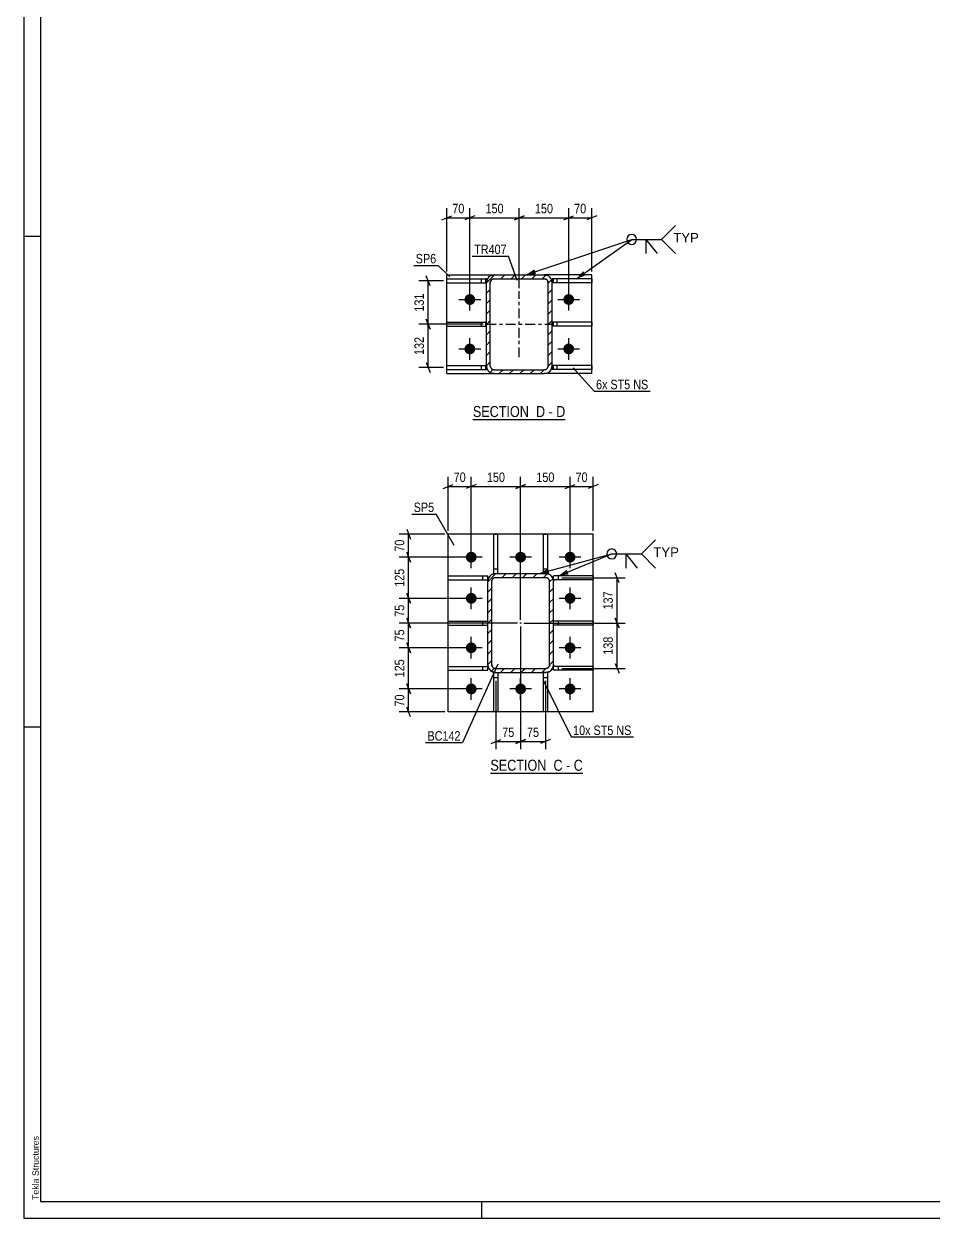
# Model space of a CAD drawing. Header units: millimetres. Extents: x -82 to 1107, y -663 to 178.
# Drawn here: x -82 to 194, y -663.5 to -300.9 of the extents above; entities that cross this region are included whole.
import ezdxf

# ---------------------------------------------------------------- set-up
doc = ezdxf.new("R2010")
doc.units = ezdxf.units.MM
doc.linetypes.add('DXK_LINE_DOT2', pattern=[3.9198, 1.9599, -1.9599])
doc.linetypes.add('DXK_LINE_DOT3', pattern=[5.9187, 2.979, -0.9799, 0.9799, -0.9799])
doc.styles.add('Arial', font='ARIAL.TTF', dxfattribs={"height": 0.2})
doc.styles.add('Arial Narrow', font='ARIALN.TTF', dxfattribs={"height": 0.2})

# ---------------------------------------------------------------- blocks, each defined once
blk = doc.blocks.new('Unknown-348431369-1163')
at = {"color": 5, "linetype": 'Continuous'}
for p, q in [((-81.99, 177.55), (-81.99, -663.45)), ((-76.99, 172.55), (-76.99, -658.45)), ((-76.99, -365.45), (-81.99, -365.45)), ((-76.99, -514.45), (-81.99, -514.45)), ((-76.99, -658.45), (1102.01, -658.45)), ((57.01, -663.45), (57.01, -658.45)), ((-81.99, -663.45), (1107.01, -663.45))]:
    blk.add_line(p, q, dxfattribs=at)
at = {"color": 174, "linetype": 'Continuous', "style": 'Arial'}
blk.add_text('Tekla Structures', height=1.9102, rotation=90, dxfattribs=at).set_placement((-77.49, -657.95))
blk = doc.blocks.new('Unknown-348431369-14 - 18296')
at = {"color": 6, "linetype": 'Continuous'}
blk.add_line((59.62, -528.39), (87.69, -528.39), dxfattribs=at)
at = {"color": 0, "linetype": 'Continuous'}
blk.add_wipeout([(77.72, -527.64), (77.72, -524.14), (59.62, -524.14), (59.62, -527.64)], dxfattribs=at)
at = {"color": 7, "linetype": 'Continuous', "style": 'Arial Narrow'}
blk.add_text('SECTION ', height=3.34, dxfattribs=at).set_placement((59.62, -527.64))
at = {"color": 0, "linetype": 'Continuous'}
blk.add_wipeout([(81.54, -527.64), (81.54, -524.14), (78.77, -524.14), (78.77, -527.64)], dxfattribs=at)
blk.add_wipeout([(83.87, -527.64), (83.87, -524.14), (82.59, -524.14), (82.59, -527.64)], dxfattribs=at)
at = {"color": 7, "linetype": 'Continuous', "style": 'Arial Narrow'}
blk.add_text('C', height=3.34, dxfattribs=at).set_placement((78.77, -527.64))
at = {"color": 0, "linetype": 'Continuous'}
blk.add_wipeout([(87.69, -527.64), (87.69, -524.14), (84.92, -524.14), (84.92, -527.64)], dxfattribs=at)
at = {"color": 7, "linetype": 'Continuous', "style": 'Arial Narrow'}
for s, p in [('C', (84.92, -527.64)), ('-', (82.59, -527.64))]:
    blk.add_text(s, height=3.34, dxfattribs=at).set_placement(p)
blk = doc.blocks.new('Unknown-348431369-15 - 5083')
at = {"color": 6, "linetype": 'Continuous'}
blk.add_line((54.3, -421.02), (82.37, -421.02), dxfattribs=at)
at = {"color": 0, "linetype": 'Continuous'}
blk.add_wipeout([(72.41, -420.27), (72.41, -416.77), (54.3, -416.77), (54.3, -420.27)], dxfattribs=at)
at = {"color": 7, "linetype": 'Continuous', "style": 'Arial Narrow'}
blk.add_text('SECTION ', height=3.34, dxfattribs=at).set_placement((54.3, -420.27))
at = {"color": 0, "linetype": 'Continuous'}
blk.add_wipeout([(76.23, -420.27), (76.23, -416.77), (73.46, -416.77), (73.46, -420.27)], dxfattribs=at)
blk.add_wipeout([(78.55, -420.27), (78.55, -416.77), (77.28, -416.77), (77.28, -420.27)], dxfattribs=at)
at = {"color": 7, "linetype": 'Continuous', "style": 'Arial Narrow'}
blk.add_text('D', height=3.34, dxfattribs=at).set_placement((73.46, -420.27))
at = {"color": 0, "linetype": 'Continuous'}
blk.add_wipeout([(82.37, -420.27), (82.37, -416.77), (79.6, -416.77), (79.6, -420.27)], dxfattribs=at)
at = {"color": 7, "linetype": 'Continuous', "style": 'Arial Narrow'}
for s, p in [('-', (77.28, -420.27)), ('D', (79.6, -420.27))]:
    blk.add_text(s, height=3.34, dxfattribs=at).set_placement(p)
blk = doc.blocks.new('Part-348431369-18351 - 18296')
at = {"color": 2, "linetype": 'Continuous'}
for p, q in [((46.81, -469.66), (46.81, -468.46)), ((46.81, -468.46), (58.81, -468.46)), ((46.81, -469.66), (58.81, -469.66)), ((58.81, -469.66), (58.81, -468.46))]:
    blk.add_line(p, q, dxfattribs=at)
at = {"color": 7, "linetype": 'DXK_LINE_DOT2'}
blk.add_line((57.31, -469.66), (57.31, -468.46), dxfattribs=at)
blk = doc.blocks.new('Part-348431369-18344 - 18296')
at = {"linetype": 'Continuous'}
h = blk.add_hatch(dxfattribs=at)
h.set_pattern_fill('', scale=0.7, style=0, pattern_type=0)
h.set_pattern_definition([(45, (58.809, -495.4085), (-1.57154, 1.57154), [])])
h.paths.add_polyline_path([(58.81, -470.21), (58.81, -495.41), (58.99, -496.33), (59.51, -497.11), (60.29, -497.63), (61.21, -497.81), (76.41, -497.81), (77.33, -497.63), (78.11, -497.11), (78.63, -496.33), (78.81, -495.41), (78.81, -470.21), (78.63, -469.29), (78.11, -468.51), (77.33, -467.99), (76.41, -467.81), (61.21, -467.81), (60.29, -467.99), (59.51, -468.51), (58.99, -469.29)])
h.paths.add_polyline_path([(60.36, -469.36), (60.75, -469.1), (61.21, -469.01), (76.41, -469.01), (76.87, -469.1), (77.26, -469.36), (77.52, -469.75), (77.61, -470.21), (77.61, -495.41), (77.52, -495.87), (77.26, -496.26), (76.87, -496.52), (76.41, -496.61), (61.21, -496.61), (60.75, -496.52), (60.36, -496.26), (60.1, -495.87), (60.01, -495.41), (60.01, -470.21), (60.1, -469.75)])
blk.add_hatch(color=246, dxfattribs=at).paths.add_polyline_path([(68.81, -482.91, -1), (68.81, -482.71, -1)])
at = {"color": 7, "linetype": 'DXK_LINE_DOT2'}
for p, q in [((58.81, -470.21), (58.99, -469.29)), ((58.81, -495.41), (58.81, -470.21)), ((60.1, -469.75), (60.01, -470.21)), ((60.01, -495.41), (60.01, -470.21)), ((60.29, -467.99), (61.21, -467.81)), ((61.21, -469.01), (60.75, -469.1)), ((61.21, -467.81), (76.41, -467.81)), ((61.21, -469.01), (76.41, -469.01)), ((76.41, -467.81), (77.33, -467.99)), ((76.87, -469.1), (76.41, -469.01)), ((77.61, -470.21), (77.52, -469.75)), ((77.61, -495.41), (77.61, -470.21)), ((78.63, -469.29), (78.81, -470.21)), ((78.81, -495.41), (78.81, -470.21)), ((58.99, -496.33), (58.81, -495.41)), ((60.01, -495.41), (60.1, -495.87)), ((60.75, -496.52), (61.21, -496.61)), ((61.21, -496.61), (76.41, -496.61)), ((76.41, -496.61), (76.87, -496.52)), ((77.52, -495.87), (77.61, -495.41)), ((78.81, -495.41), (78.63, -496.33)), ((61.21, -497.81), (60.29, -497.63)), ((61.21, -497.81), (76.41, -497.81)), ((77.33, -497.63), (76.41, -497.81))]:
    blk.add_line(p, q, dxfattribs=at)
at = {"color": 2, "linetype": 'Continuous'}
for p, q in [((58.99, -469.29), (58.81, -470.21)), ((58.81, -495.41), (58.81, -470.21)), ((60.01, -470.21), (60.1, -469.75)), ((60.01, -495.41), (60.01, -470.21)), ((61.21, -467.81), (60.29, -467.99)), ((60.75, -469.1), (61.21, -469.01)), ((61.21, -467.81), (76.41, -467.81)), ((61.21, -469.01), (76.41, -469.01)), ((77.33, -467.99), (76.41, -467.81)), ((76.41, -469.01), (76.87, -469.1)), ((77.52, -469.75), (77.61, -470.21)), ((77.61, -495.41), (77.61, -470.21)), ((78.81, -470.21), (78.63, -469.29)), ((78.81, -495.41), (78.81, -470.21)), ((58.81, -495.41), (58.99, -496.33)), ((60.1, -495.87), (60.01, -495.41)), ((61.21, -496.61), (60.75, -496.52)), ((61.21, -496.61), (76.41, -496.61)), ((76.87, -496.52), (76.41, -496.61)), ((77.61, -495.41), (77.52, -495.87)), ((78.63, -496.33), (78.81, -495.41)), ((60.29, -497.63), (61.21, -497.81)), ((61.21, -497.81), (76.41, -497.81)), ((76.41, -497.81), (77.33, -497.63))]:
    blk.add_line(p, q, dxfattribs=at)
at = {"color": 7, "linetype": 'DXK_LINE_DOT3'}
blk.add_line((68.81, -482.81), (68.81, -482.81), dxfattribs=at)
at = {"color": 246, "linetype": 'DXK_LINE_DOT2'}
blk.add_line((68.81, -482.81), (68.81, -482.81), dxfattribs=at)
at = {"color": 246, "linetype": 'Continuous'}
blk.add_circle((68.81, -482.81), 0.1, dxfattribs=at)
at = {"color": 7, "linetype": 'DXK_LINE_DOT2'}
for centre, radius, start, end in [((61.21, -470.21), 2.4, 112.5, 157.5), ((61.21, -470.21), 1.2, 112.5, 157.5), ((76.41, -470.21), 1.2, 22.5, 67.5), ((76.41, -470.21), 2.4, 22.5, 67.5), ((61.21, -495.41), 2.4, 202.5, 247.5), ((61.21, -495.41), 1.2, 202.5, 247.5), ((76.41, -495.41), 1.2, 292.5, 337.5), ((76.41, -495.41), 2.4, 292.5, 337.5)]:
    blk.add_arc(centre, radius, start, end, dxfattribs=at)
at = {"color": 2, "linetype": 'Continuous'}
for centre, radius, start, end in [((61.21, -470.21), 2.4, 112.5, 157.5), ((61.21, -470.21), 1.2, 112.5, 157.5), ((76.41, -470.21), 1.2, 22.5, 67.5), ((76.41, -470.21), 2.4, 22.5, 67.5), ((61.21, -495.41), 2.4, 202.5, 247.5), ((61.21, -495.41), 1.2, 202.5, 247.5), ((76.41, -495.41), 1.2, 292.5, 337.5), ((76.41, -495.41), 2.4, 292.5, 337.5)]:
    blk.add_arc(centre, radius, start, end, dxfattribs=at)
blk = doc.blocks.new('Part-348431369-18345 - 18296')
at = {"color": 2, "linetype": 'Continuous'}
for p, q in [((46.81, -509.81), (46.81, -455.81)), ((90.81, -455.81), (46.81, -455.81)), ((90.81, -509.81), (90.81, -455.81)), ((90.81, -509.81), (46.81, -509.81))]:
    blk.add_line(p, q, dxfattribs=at)
blk = doc.blocks.new('Part-348431369-18346 - 18296')
at = {"color": 2, "linetype": 'Continuous'}
for p, q in [((75.71, -509.81), (75.71, -497.81)), ((76.91, -497.81), (76.41, -497.81)), ((76.91, -497.81), (76.91, -509.81)), ((76.91, -509.81), (75.71, -509.81))]:
    blk.add_line(p, q, dxfattribs=at)
at = {"color": 7, "linetype": 'DXK_LINE_DOT2'}
for p, q in [((76.41, -497.81), (75.71, -497.81)), ((75.71, -499.31), (76.91, -499.31))]:
    blk.add_line(p, q, dxfattribs=at)
blk = doc.blocks.new('Part-348431369-18347 - 18296')
at = {"color": 2, "linetype": 'Continuous'}
for p, q in [((60.71, -509.81), (60.71, -497.81)), ((60.71, -497.81), (61.21, -497.81)), ((61.91, -497.81), (61.91, -509.81)), ((61.91, -509.81), (60.71, -509.81))]:
    blk.add_line(p, q, dxfattribs=at)
at = {"color": 7, "linetype": 'DXK_LINE_DOT2'}
for p, q in [((60.71, -499.31), (61.91, -499.31)), ((61.21, -497.81), (61.91, -497.81))]:
    blk.add_line(p, q, dxfattribs=at)
blk = doc.blocks.new('Part-348431369-18348 - 18296')
at = {"color": 2, "linetype": 'Continuous'}
for p, q in [((75.71, -467.81), (75.71, -455.81)), ((75.71, -455.81), (76.91, -455.81)), ((76.91, -455.81), (76.91, -467.81)), ((76.91, -467.81), (76.41, -467.81))]:
    blk.add_line(p, q, dxfattribs=at)
at = {"color": 7, "linetype": 'DXK_LINE_DOT2'}
for p, q in [((75.71, -466.31), (76.91, -466.31)), ((76.41, -467.81), (75.71, -467.81))]:
    blk.add_line(p, q, dxfattribs=at)
blk = doc.blocks.new('Part-348431369-18349 - 18296')
at = {"color": 2, "linetype": 'Continuous'}
for p, q in [((60.71, -467.81), (60.71, -455.81)), ((60.71, -455.81), (61.91, -455.81)), ((61.91, -467.81), (61.91, -455.81)), ((60.71, -467.81), (61.21, -467.81))]:
    blk.add_line(p, q, dxfattribs=at)
at = {"color": 7, "linetype": 'DXK_LINE_DOT2'}
for p, q in [((60.71, -466.31), (61.91, -466.31)), ((61.21, -467.81), (61.91, -467.81))]:
    blk.add_line(p, q, dxfattribs=at)
blk = doc.blocks.new('Part-348431369-18350 - 18296')
at = {"color": 2, "linetype": 'Continuous'}
for p, q in [((46.81, -483.41), (46.81, -482.21)), ((46.81, -482.21), (58.81, -482.21)), ((46.81, -483.41), (58.81, -483.41))]:
    blk.add_line(p, q, dxfattribs=at)
at = {"color": 7, "linetype": 'DXK_LINE_DOT2'}
for p, q in [((57.31, -483.41), (57.31, -482.21)), ((58.81, -483.41), (58.81, -482.21))]:
    blk.add_line(p, q, dxfattribs=at)
blk = doc.blocks.new('Part-348431369-18352 - 18296')
at = {"color": 2, "linetype": 'Continuous'}
for p, q in [((46.81, -497.16), (46.81, -495.96)), ((46.81, -495.96), (58.81, -495.96)), ((58.81, -497.16), (58.81, -495.96)), ((46.81, -497.16), (58.81, -497.16))]:
    blk.add_line(p, q, dxfattribs=at)
at = {"color": 7, "linetype": 'DXK_LINE_DOT2'}
blk.add_line((57.31, -497.16), (57.31, -495.96), dxfattribs=at)
blk = doc.blocks.new('Part-348431369-18353 - 18296')
at = {"color": 2, "linetype": 'Continuous'}
for p, q in [((90.81, -482.21), (78.81, -482.21)), ((90.81, -483.41), (78.81, -483.41)), ((90.81, -482.21), (90.81, -483.41))]:
    blk.add_line(p, q, dxfattribs=at)
at = {"color": 7, "linetype": 'DXK_LINE_DOT2'}
for p, q in [((78.81, -483.41), (78.81, -482.21)), ((80.31, -483.41), (80.31, -482.21))]:
    blk.add_line(p, q, dxfattribs=at)
blk = doc.blocks.new('Part-348431369-18354 - 18296')
at = {"color": 2, "linetype": 'Continuous'}
for p, q in [((90.81, -468.46), (78.81, -468.46)), ((78.81, -469.66), (78.81, -468.46)), ((90.81, -469.66), (78.81, -469.66)), ((90.81, -468.46), (90.81, -469.66))]:
    blk.add_line(p, q, dxfattribs=at)
at = {"color": 7, "linetype": 'DXK_LINE_DOT2'}
blk.add_line((80.31, -469.66), (80.31, -468.46), dxfattribs=at)
blk = doc.blocks.new('Part-348431369-18355 - 18296')
at = {"color": 2, "linetype": 'Continuous'}
for p, q in [((90.81, -495.96), (78.81, -495.96)), ((78.81, -497.16), (78.81, -495.96)), ((90.81, -495.96), (90.81, -497.16)), ((90.81, -497.16), (78.81, -497.16))]:
    blk.add_line(p, q, dxfattribs=at)
at = {"color": 7, "linetype": 'DXK_LINE_DOT2'}
blk.add_line((80.31, -497.16), (80.31, -495.96), dxfattribs=at)
blk = doc.blocks.new('Bolt-348431369-18759 - 18296')
at = {"linetype": 'Continuous'}
for points in [[(52.16, -462.81, -1), (55.46, -462.81, -1)], [(67.16, -462.81, -1), (70.46, -462.81, -1)], [(82.16, -462.81, -1), (85.46, -462.81, -1)], [(52.16, -475.31, -1), (55.46, -475.31, -1)], [(82.16, -475.31, -1), (85.46, -475.31, -1)], [(52.16, -490.31, -1), (55.46, -490.31, -1)], [(82.16, -490.31, -1), (85.46, -490.31, -1)], [(52.16, -502.81, -1), (55.46, -502.81, -1)], [(67.16, -502.81, -1), (70.46, -502.81, -1)], [(82.16, -502.81, -1), (85.46, -502.81, -1)]]:
    blk.add_hatch(color=1, dxfattribs=at).paths.add_polyline_path(points)
at = {"color": 1, "linetype": 'Continuous'}
for p, q in [((53.81, -466.11), (53.81, -459.51)), ((68.81, -466.11), (68.81, -459.51)), ((83.81, -466.11), (83.81, -459.51)), ((57.11, -462.81), (50.51, -462.81)), ((72.11, -462.81), (65.51, -462.81)), ((87.11, -462.81), (80.51, -462.81)), ((53.81, -478.61), (53.81, -472.01)), ((83.81, -478.61), (83.81, -472.01)), ((57.11, -475.31), (50.51, -475.31)), ((87.11, -475.31), (80.51, -475.31)), ((53.81, -493.61), (53.81, -487.01)), ((83.81, -493.61), (83.81, -487.01)), ((57.11, -490.31), (50.51, -490.31)), ((87.11, -490.31), (80.51, -490.31)), ((53.81, -506.11), (53.81, -499.51)), ((68.81, -506.11), (68.81, -499.51)), ((83.81, -506.11), (83.81, -499.51)), ((57.11, -502.81), (50.51, -502.81)), ((72.11, -502.81), (65.51, -502.81)), ((87.11, -502.81), (80.51, -502.81))]:
    blk.add_line(p, q, dxfattribs=at)
blk = doc.blocks.new('Bolt-348431369-5094 - 5083')
at = {"linetype": 'Continuous'}
for points in [[(51.74, -384.6, -1), (55.04, -384.6, -1)], [(81.74, -384.6, -1), (85.04, -384.6, -1)], [(51.74, -399.6, -1), (55.04, -399.6, -1)], [(81.74, -399.6, -1), (85.04, -399.6, -1)]]:
    blk.add_hatch(color=1, dxfattribs=at).paths.add_polyline_path(points)
at = {"color": 1, "linetype": 'Continuous'}
for p, q in [((53.39, -387.9), (53.39, -381.3)), ((83.39, -387.9), (83.39, -381.3)), ((50.09, -384.6), (56.69, -384.6)), ((80.09, -384.6), (86.69, -384.6)), ((53.39, -402.9), (53.39, -396.3)), ((83.39, -402.9), (83.39, -396.3)), ((50.09, -399.6), (56.69, -399.6)), ((80.09, -399.6), (86.69, -399.6))]:
    blk.add_line(p, q, dxfattribs=at)
blk = doc.blocks.new('Part-348431369-5173 - 5083')
at = {"linetype": 'Continuous'}
h = blk.add_hatch(dxfattribs=at)
h.set_pattern_fill('', scale=0.7, style=0, pattern_type=0)
h.set_pattern_definition([(45, (58.0993, -379.5547), (-1.5715, 1.5715), [])])
h.paths.add_polyline_path([(58.1, -378.35), (58.1, -379.55), (58.39, -379.55), (58.39, -378.35)])
at = {"color": 2, "linetype": 'Continuous'}
for p, q in [((46.39, -378.35), (58.1, -378.35)), ((46.39, -379.55), (46.39, -378.35)), ((46.39, -379.55), (58.1, -379.55)), ((58.39, -378.35), (58.1, -378.35)), ((58.1, -378.35), (58.1, -379.55)), ((58.1, -379.55), (58.39, -379.55)), ((58.39, -379.55), (58.39, -378.35))]:
    blk.add_line(p, q, dxfattribs=at)
at = {"color": 7, "linetype": 'DXK_LINE_DOT2'}
for p, q in [((56.89, -379.55), (56.89, -378.35)), ((58.1, -378.35), (58.39, -378.35)), ((58.1, -379.55), (58.39, -379.55)), ((58.39, -379.55), (58.39, -378.35))]:
    blk.add_line(p, q, dxfattribs=at)
blk = doc.blocks.new('Part-348431369-5137 - 5083')
at = {"color": 2, "linetype": 'Continuous'}
for p, q in [((46.39, -407.1), (46.39, -377.1)), ((46.39, -377.1), (60.79, -377.1)), ((90.39, -377.1), (75.99, -377.1)), ((90.39, -407.1), (90.39, -377.1)), ((46.39, -407.1), (60.79, -407.1)), ((90.39, -407.1), (75.99, -407.1))]:
    blk.add_line(p, q, dxfattribs=at)
at = {"color": 7, "linetype": 'DXK_LINE_DOT2'}
for p, q in [((60.79, -377.1), (75.99, -377.1)), ((60.79, -407.1), (75.99, -407.1))]:
    blk.add_line(p, q, dxfattribs=at)
blk = doc.blocks.new('Part-348431369-5108 - 5083')
at = {"linetype": 'Continuous'}
h = blk.add_hatch(dxfattribs=at)
h.set_pattern_fill('', scale=0.7, style=0, pattern_type=0)
h.set_pattern_definition([(45, (58.3905, -404.7047), (-1.57154, 1.57154), [])])
h.paths.add_polyline_path([(58.39, -379.5), (58.39, -404.7), (58.57, -405.62), (59.09, -406.4), (59.87, -406.92), (60.79, -407.1), (75.99, -407.1), (76.91, -406.92), (77.69, -406.4), (78.21, -405.62), (78.39, -404.7), (78.39, -379.5), (78.21, -378.59), (77.69, -377.81), (76.91, -377.29), (75.99, -377.1), (60.79, -377.1), (59.87, -377.29), (59.09, -377.81), (58.57, -378.59)])
h.paths.add_polyline_path([(59.94, -378.66), (60.33, -378.4), (60.79, -378.3), (75.99, -378.3), (76.45, -378.4), (76.84, -378.66), (77.1, -379.05), (77.19, -379.5), (77.19, -404.7), (77.1, -405.16), (76.84, -405.55), (76.45, -405.81), (75.99, -405.9), (60.79, -405.9), (60.33, -405.81), (59.94, -405.55), (59.68, -405.16), (59.59, -404.7), (59.59, -379.5), (59.68, -379.05)])
at = {"color": 7, "linetype": 'DXK_LINE_DOT2'}
for p, q in [((58.39, -379.5), (58.57, -378.59)), ((58.39, -404.7), (58.39, -379.5)), ((59.68, -379.05), (59.59, -379.5)), ((59.59, -404.7), (59.59, -379.5)), ((59.87, -377.29), (60.79, -377.1)), ((60.79, -378.3), (60.33, -378.4)), ((60.79, -377.1), (75.99, -377.1)), ((60.79, -378.3), (75.99, -378.3)), ((75.99, -377.1), (76.91, -377.29)), ((76.45, -378.4), (75.99, -378.3)), ((77.19, -379.5), (77.1, -379.05)), ((77.19, -404.7), (77.19, -379.5)), ((78.21, -378.59), (78.39, -379.5)), ((78.39, -404.7), (78.39, -379.5)), ((58.57, -405.62), (58.39, -404.7)), ((59.59, -404.7), (59.68, -405.16)), ((60.33, -405.81), (60.79, -405.9)), ((60.79, -405.9), (75.99, -405.9)), ((75.99, -405.9), (76.45, -405.81)), ((77.1, -405.16), (77.19, -404.7)), ((78.39, -404.7), (78.21, -405.62)), ((60.79, -407.1), (59.87, -406.92)), ((60.79, -407.1), (75.99, -407.1)), ((76.91, -406.92), (75.99, -407.1))]:
    blk.add_line(p, q, dxfattribs=at)
at = {"color": 2, "linetype": 'Continuous'}
for p, q in [((58.57, -378.59), (58.39, -379.5)), ((58.39, -404.7), (58.39, -379.5)), ((59.59, -379.5), (59.68, -379.05)), ((59.59, -404.7), (59.59, -379.5)), ((60.79, -377.1), (59.87, -377.29)), ((60.33, -378.4), (60.79, -378.3)), ((60.79, -377.1), (75.99, -377.1)), ((60.79, -378.3), (75.99, -378.3)), ((76.91, -377.29), (75.99, -377.1)), ((75.99, -378.3), (76.45, -378.4)), ((77.1, -379.05), (77.19, -379.5)), ((77.19, -404.7), (77.19, -379.5)), ((78.39, -379.5), (78.21, -378.59)), ((78.39, -404.7), (78.39, -379.5)), ((58.39, -404.7), (58.57, -405.62)), ((59.68, -405.16), (59.59, -404.7)), ((60.79, -405.9), (60.33, -405.81)), ((60.79, -405.9), (75.99, -405.9)), ((76.45, -405.81), (75.99, -405.9)), ((77.19, -404.7), (77.1, -405.16)), ((78.21, -405.62), (78.39, -404.7)), ((59.87, -406.92), (60.79, -407.1)), ((60.79, -407.1), (75.99, -407.1)), ((75.99, -407.1), (76.91, -406.92))]:
    blk.add_line(p, q, dxfattribs=at)
at = {"color": 7, "linetype": 'DXK_LINE_DOT3'}
for p, q in [((68.39, -402.1), (68.39, -382.1)), ((58.39, -392.1), (78.39, -392.1))]:
    blk.add_line(p, q, dxfattribs=at)
at = {"color": 7, "linetype": 'DXK_LINE_DOT2'}
for centre, radius, start, end in [((60.79, -379.5), 2.4, 112.5, 157.5), ((60.79, -379.5), 1.2, 112.5, 157.5), ((75.99, -379.5), 1.2, 22.5, 67.5), ((75.99, -379.5), 2.4, 22.5, 67.5), ((60.79, -404.7), 2.4, 202.5, 247.5), ((60.79, -404.7), 1.2, 202.5, 247.5), ((75.99, -404.7), 1.2, 292.5, 337.5), ((75.99, -404.7), 2.4, 292.5, 337.5)]:
    blk.add_arc(centre, radius, start, end, dxfattribs=at)
at = {"color": 2, "linetype": 'Continuous'}
for centre, radius, start, end in [((60.79, -379.5), 2.4, 112.5, 157.5), ((60.79, -379.5), 1.2, 112.5, 157.5), ((75.99, -379.5), 1.2, 22.5, 67.5), ((75.99, -379.5), 2.4, 22.5, 67.5), ((60.79, -404.7), 2.4, 202.5, 247.5), ((60.79, -404.7), 1.2, 202.5, 247.5), ((75.99, -404.7), 1.2, 292.5, 337.5), ((75.99, -404.7), 2.4, 292.5, 337.5)]:
    blk.add_arc(centre, radius, start, end, dxfattribs=at)
blk = doc.blocks.new('Part-348431369-5168 - 5083')
at = {"linetype": 'Continuous'}
h = blk.add_hatch(dxfattribs=at)
h.set_pattern_fill('', scale=0.7, style=0, pattern_type=0)
h.set_pattern_definition([(45, (58.0993, -392.7047), (-1.5715, 1.5715), [])])
h.paths.add_polyline_path([(58.1, -391.5), (58.1, -392.7), (58.39, -392.7), (58.39, -391.5)])
at = {"color": 2, "linetype": 'Continuous'}
for p, q in [((46.39, -391.5), (58.1, -391.5)), ((46.39, -392.7), (46.39, -391.5)), ((58.39, -391.5), (58.1, -391.5)), ((58.1, -391.5), (58.1, -392.7)), ((58.39, -392.7), (58.39, -391.5)), ((46.39, -392.7), (58.1, -392.7)), ((58.1, -392.7), (58.39, -392.7))]:
    blk.add_line(p, q, dxfattribs=at)
at = {"color": 7, "linetype": 'DXK_LINE_DOT2'}
for p, q in [((56.89, -392.7), (56.89, -391.5)), ((58.1, -391.5), (58.39, -391.5)), ((58.39, -392.7), (58.39, -391.5)), ((58.1, -392.7), (58.39, -392.7))]:
    blk.add_line(p, q, dxfattribs=at)
blk = doc.blocks.new('Part-348431369-5178 - 5083')
at = {"linetype": 'Continuous'}
h = blk.add_hatch(dxfattribs=at)
h.set_pattern_fill('', scale=0.7, style=0, pattern_type=0)
h.set_pattern_definition([(45, (58.0993, -405.8547), (-1.5715, 1.5715), [])])
h.paths.add_polyline_path([(58.1, -404.65), (58.1, -405.85), (58.39, -405.85), (58.39, -404.65)])
at = {"color": 2, "linetype": 'Continuous'}
for p, q in [((46.39, -404.65), (58.1, -404.65)), ((46.39, -405.85), (46.39, -404.65)), ((46.39, -405.85), (58.1, -405.85)), ((58.39, -404.65), (58.1, -404.65)), ((58.1, -404.65), (58.1, -405.85)), ((58.1, -405.85), (58.39, -405.85)), ((58.39, -405.85), (58.39, -404.65))]:
    blk.add_line(p, q, dxfattribs=at)
at = {"color": 7, "linetype": 'DXK_LINE_DOT2'}
for p, q in [((56.89, -405.85), (56.89, -404.65)), ((58.1, -404.65), (58.39, -404.65)), ((58.1, -405.85), (58.39, -405.85)), ((58.39, -405.85), (58.39, -404.65))]:
    blk.add_line(p, q, dxfattribs=at)
blk = doc.blocks.new('Part-348431369-5183 - 5083')
at = {"linetype": 'Continuous'}
h = blk.add_hatch(dxfattribs=at)
h.set_pattern_fill('', scale=0.7, style=0, pattern_type=0)
h.set_pattern_definition([(45, (78.3905, -392.7047), (-1.5715, 1.5715), [])])
h.paths.add_polyline_path([(78.39, -391.5), (78.39, -392.7), (78.68, -392.7), (78.68, -391.5)])
at = {"color": 7, "linetype": 'DXK_LINE_DOT2'}
for p, q in [((78.39, -392.7), (78.39, -391.5)), ((78.68, -391.5), (78.39, -391.5)), ((79.89, -392.7), (79.89, -391.5)), ((78.68, -392.7), (78.39, -392.7))]:
    blk.add_line(p, q, dxfattribs=at)
at = {"color": 2, "linetype": 'Continuous'}
for p, q in [((78.39, -392.7), (78.39, -391.5)), ((78.39, -391.5), (78.68, -391.5)), ((90.39, -391.5), (78.68, -391.5)), ((78.68, -391.5), (78.68, -392.7)), ((90.39, -391.5), (90.39, -392.7)), ((78.68, -392.7), (78.39, -392.7)), ((90.39, -392.7), (78.68, -392.7))]:
    blk.add_line(p, q, dxfattribs=at)
blk = doc.blocks.new('Part-348431369-5188 - 5083')
at = {"linetype": 'Continuous'}
h = blk.add_hatch(dxfattribs=at)
h.set_pattern_fill('', scale=0.7, style=0, pattern_type=0)
h.set_pattern_definition([(45, (78.3905, -379.5547), (-1.5715, 1.5715), [])])
h.paths.add_polyline_path([(78.39, -378.35), (78.39, -379.55), (78.68, -379.55), (78.68, -378.35)])
at = {"color": 7, "linetype": 'DXK_LINE_DOT2'}
for p, q in [((78.39, -379.55), (78.39, -378.35)), ((78.68, -378.35), (78.39, -378.35)), ((78.68, -379.55), (78.39, -379.55)), ((79.89, -379.55), (79.89, -378.35))]:
    blk.add_line(p, q, dxfattribs=at)
at = {"color": 2, "linetype": 'Continuous'}
for p, q in [((78.39, -379.55), (78.39, -378.35)), ((78.39, -378.35), (78.68, -378.35)), ((78.68, -379.55), (78.39, -379.55)), ((90.39, -378.35), (78.68, -378.35)), ((78.68, -378.35), (78.68, -379.55)), ((90.39, -379.55), (78.68, -379.55)), ((90.39, -378.35), (90.39, -379.55))]:
    blk.add_line(p, q, dxfattribs=at)
blk = doc.blocks.new('Part-348431369-5193 - 5083')
at = {"linetype": 'Continuous'}
h = blk.add_hatch(dxfattribs=at)
h.set_pattern_fill('', scale=0.7, style=0, pattern_type=0)
h.set_pattern_definition([(45, (78.3905, -405.8547), (-1.5715, 1.5715), [])])
h.paths.add_polyline_path([(78.39, -404.65), (78.39, -405.85), (78.68, -405.85), (78.68, -404.65)])
at = {"color": 7, "linetype": 'DXK_LINE_DOT2'}
for p, q in [((78.39, -405.85), (78.39, -404.65)), ((78.68, -404.65), (78.39, -404.65)), ((78.68, -405.85), (78.39, -405.85)), ((79.89, -405.85), (79.89, -404.65))]:
    blk.add_line(p, q, dxfattribs=at)
at = {"color": 2, "linetype": 'Continuous'}
for p, q in [((78.39, -405.85), (78.39, -404.65)), ((78.39, -404.65), (78.68, -404.65)), ((78.68, -405.85), (78.39, -405.85)), ((90.39, -404.65), (78.68, -404.65)), ((78.68, -404.65), (78.68, -405.85)), ((90.39, -405.85), (78.68, -405.85)), ((90.39, -404.65), (90.39, -405.85))]:
    blk.add_line(p, q, dxfattribs=at)
blk = doc.blocks.new('StraightDimension-348431369-19271 - 18296')
at = {"color": 7, "linetype": 'Continuous'}
for p, q in [((52.81, -502.81), (31.96, -502.81)), ((34.21, -501.31), (35.41, -504.31)), ((34.81, -509.81), (34.81, -502.81)), ((45.81, -509.81), (31.96, -509.81)), ((35.41, -511.31), (34.21, -508.31))]:
    blk.add_line(p, q, dxfattribs=at)
at = {"color": 0}
blk.add_wipeout([(34.06, -503.88), (29.86, -503.88), (29.86, -508.74), (34.06, -508.74)], dxfattribs=at)
at = {"color": 3, "style": 'Arial Narrow'}
blk.add_text('70', height=2.863, rotation=90.0002, dxfattribs=at).set_placement((33.46, -508.14))
blk = doc.blocks.new('StraightDimension-348431369-19430 - 18296')
at = {"color": 7, "linetype": 'Continuous'}
for p, q in [((98.72, -484.31), (97.52, -481.31)), ((69.81, -482.81), (100.52, -482.81)), ((98.12, -496.56), (98.12, -482.81)), ((81.31, -496.56), (100.52, -496.56)), ((97.52, -495.06), (98.72, -498.06))]:
    blk.add_line(p, q, dxfattribs=at)
at = {"color": 0}
blk.add_wipeout([(97.37, -486.34), (93.17, -486.34), (93.17, -493.03), (97.37, -493.03)], dxfattribs=at)
at = {"color": 3, "style": 'Arial Narrow'}
blk.add_text('138', height=2.863, rotation=90.0002, dxfattribs=at).set_placement((96.77, -492.43))
blk = doc.blocks.new('StraightDimension-348431369-19103 - 18296')
at = {"color": 7, "linetype": 'Continuous'}
for p, q in [((53.81, -461.81), (53.81, -438.47)), ((68.81, -481.81), (68.81, -438.47)), ((55.31, -440.72), (52.31, -441.92)), ((53.81, -441.32), (68.81, -441.32)), ((67.31, -441.92), (70.31, -440.72))]:
    blk.add_line(p, q, dxfattribs=at)
at = {"color": 0}
blk.add_wipeout([(64.65, -440.57), (64.65, -436.37), (57.97, -436.37), (57.97, -440.57)], dxfattribs=at)
at = {"color": 3, "style": 'Arial Narrow'}
blk.add_text('150', height=2.863, dxfattribs=at).set_placement((58.57, -439.97))
blk = doc.blocks.new('StraightDimension-348431369-19101 - 18296')
at = {"color": 7, "linetype": 'Continuous'}
for p, q in [((83.81, -461.81), (83.81, -438.47)), ((90.81, -454.81), (90.81, -438.47)), ((82.31, -441.92), (85.31, -440.72)), ((83.81, -441.32), (90.81, -441.32)), ((92.31, -440.72), (89.31, -441.92))]:
    blk.add_line(p, q, dxfattribs=at)
at = {"color": 0}
blk.add_wipeout([(89.74, -440.57), (89.74, -436.37), (84.88, -436.37), (84.88, -440.57)], dxfattribs=at)
at = {"color": 3, "style": 'Arial Narrow'}
blk.add_text('70', height=2.863, dxfattribs=at).set_placement((85.48, -439.97))
blk = doc.blocks.new('StraightDimension-348431369-19429 - 18296')
at = {"color": 7, "linetype": 'Continuous'}
for p, q in [((98.72, -470.56), (97.52, -467.56)), ((81.31, -469.06), (100.52, -469.06)), ((98.12, -482.81), (98.12, -469.06)), ((97.52, -481.31), (98.72, -484.31)), ((69.81, -482.81), (100.52, -482.81))]:
    blk.add_line(p, q, dxfattribs=at)
at = {"color": 0}
blk.add_wipeout([(97.37, -472.59), (93.17, -472.59), (93.17, -479.28), (97.37, -479.28)], dxfattribs=at)
at = {"color": 3, "style": 'Arial Narrow'}
blk.add_text('137', height=2.863, rotation=90.0002, dxfattribs=at).set_placement((96.77, -478.68))
blk = doc.blocks.new('StraightDimension-348431369-19102 - 18296')
at = {"color": 7, "linetype": 'Continuous'}
for p, q in [((68.81, -481.81), (68.81, -438.47)), ((83.81, -461.81), (83.81, -438.47)), ((70.31, -440.72), (67.31, -441.92)), ((68.81, -441.32), (83.81, -441.32)), ((82.31, -441.92), (85.31, -440.72))]:
    blk.add_line(p, q, dxfattribs=at)
at = {"color": 0}
blk.add_wipeout([(79.65, -440.57), (79.65, -436.37), (72.97, -436.37), (72.97, -440.57)], dxfattribs=at)
at = {"color": 3, "style": 'Arial Narrow'}
blk.add_text('150', height=2.863, dxfattribs=at).set_placement((73.57, -439.97))
blk = doc.blocks.new('StraightDimension-348431369-19104 - 18296')
at = {"color": 7, "linetype": 'Continuous'}
for p, q in [((46.81, -454.81), (46.81, -438.47)), ((53.81, -461.81), (53.81, -438.47)), ((45.31, -441.92), (48.31, -440.72)), ((46.81, -441.32), (53.81, -441.32)), ((55.31, -440.72), (52.31, -441.92))]:
    blk.add_line(p, q, dxfattribs=at)
at = {"color": 0}
blk.add_wipeout([(52.74, -440.57), (52.74, -436.37), (47.88, -436.37), (47.88, -440.57)], dxfattribs=at)
at = {"color": 3, "style": 'Arial Narrow'}
blk.add_text('70', height=2.863, dxfattribs=at).set_placement((48.48, -439.97))
blk = doc.blocks.new('StraightDimension-348431369-19268 - 18296')
at = {"color": 7, "linetype": 'Continuous'}
for p, q in [((34.21, -473.81), (35.41, -476.81)), ((52.81, -475.31), (31.96, -475.31)), ((34.81, -482.81), (34.81, -475.31)), ((35.41, -484.31), (34.21, -481.31)), ((67.81, -482.81), (31.96, -482.81))]:
    blk.add_line(p, q, dxfattribs=at)
at = {"color": 0}
blk.add_wipeout([(34.06, -476.63), (29.86, -476.63), (29.86, -481.49), (34.06, -481.49)], dxfattribs=at)
at = {"color": 3, "style": 'Arial Narrow'}
blk.add_text('75', height=2.863, rotation=90.0002, dxfattribs=at).set_placement((33.46, -480.89))
blk = doc.blocks.new('StraightDimension-348431369-19204 - 18296')
at = {"color": 7, "linetype": 'Continuous'}
for p, q in [((68.81, -483.81), (68.81, -521.14)), ((76.31, -500.31), (76.31, -521.14)), ((67.31, -519.34), (70.31, -518.14)), ((77.81, -518.14), (74.81, -519.34)), ((68.81, -518.74), (76.31, -518.74))]:
    blk.add_line(p, q, dxfattribs=at)
at = {"color": 0}
blk.add_wipeout([(74.99, -517.99), (74.99, -513.79), (70.13, -513.79), (70.13, -517.99)], dxfattribs=at)
at = {"color": 3, "style": 'Arial Narrow'}
blk.add_text('75', height=2.863, dxfattribs=at).set_placement((70.73, -517.39))
blk = doc.blocks.new('StraightDimension-348431369-19269 - 18296')
at = {"color": 7, "linetype": 'Continuous'}
for p, q in [((34.21, -481.31), (35.41, -484.31)), ((67.81, -482.81), (31.96, -482.81)), ((34.81, -490.31), (34.81, -482.81)), ((35.41, -491.81), (34.21, -488.81)), ((52.81, -490.31), (31.96, -490.31))]:
    blk.add_line(p, q, dxfattribs=at)
at = {"color": 0}
blk.add_wipeout([(34.06, -484.13), (29.86, -484.13), (29.86, -488.99), (34.06, -488.99)], dxfattribs=at)
at = {"color": 3, "style": 'Arial Narrow'}
blk.add_text('75', height=2.863, rotation=90.0002, dxfattribs=at).set_placement((33.46, -488.39))
blk = doc.blocks.new('StraightDimension-348431369-19205 - 18296')
at = {"color": 7, "linetype": 'Continuous'}
for p, q in [((68.81, -483.81), (68.81, -521.14)), ((61.31, -500.31), (61.31, -521.14)), ((59.81, -519.34), (62.81, -518.14)), ((70.31, -518.14), (67.31, -519.34)), ((61.31, -518.74), (68.81, -518.74))]:
    blk.add_line(p, q, dxfattribs=at)
at = {"color": 0}
blk.add_wipeout([(67.49, -517.99), (67.49, -513.79), (62.63, -513.79), (62.63, -517.99)], dxfattribs=at)
at = {"color": 3, "style": 'Arial Narrow'}
blk.add_text('75', height=2.863, dxfattribs=at).set_placement((63.23, -517.39))
blk = doc.blocks.new('StraightDimension-348431369-19266 - 18296')
at = {"color": 7, "linetype": 'Continuous'}
for p, q in [((45.81, -455.81), (31.96, -455.81)), ((34.21, -454.31), (35.41, -457.31)), ((34.81, -462.81), (34.81, -455.81)), ((52.81, -462.81), (31.96, -462.81)), ((35.41, -464.31), (34.21, -461.31))]:
    blk.add_line(p, q, dxfattribs=at)
at = {"color": 0}
blk.add_wipeout([(34.06, -456.88), (29.86, -456.88), (29.86, -461.74), (34.06, -461.74)], dxfattribs=at)
at = {"color": 3, "style": 'Arial Narrow'}
blk.add_text('70', height=2.863, rotation=90.0002, dxfattribs=at).set_placement((33.46, -461.14))
blk = doc.blocks.new('StraightDimension-348431369-19267 - 18296')
at = {"color": 7, "linetype": 'Continuous'}
for p, q in [((52.81, -462.81), (31.96, -462.81)), ((34.21, -461.31), (35.41, -464.31)), ((34.81, -475.31), (34.81, -462.81)), ((35.41, -476.81), (34.21, -473.81)), ((52.81, -475.31), (31.96, -475.31))]:
    blk.add_line(p, q, dxfattribs=at)
at = {"color": 0}
blk.add_wipeout([(34.06, -465.72), (29.86, -465.72), (29.86, -472.4), (34.06, -472.4)], dxfattribs=at)
at = {"color": 3, "style": 'Arial Narrow'}
blk.add_text('125', height=2.863, rotation=90.0002, dxfattribs=at).set_placement((33.46, -471.8))
blk = doc.blocks.new('StraightDimension-348431369-19270 - 18296')
at = {"color": 7, "linetype": 'Continuous'}
for p, q in [((34.21, -488.81), (35.41, -491.81)), ((52.81, -490.31), (31.96, -490.31)), ((34.81, -502.81), (34.81, -490.31)), ((52.81, -502.81), (31.96, -502.81)), ((35.41, -504.31), (34.21, -501.31))]:
    blk.add_line(p, q, dxfattribs=at)
at = {"color": 0}
blk.add_wipeout([(34.06, -493.22), (29.86, -493.22), (29.86, -499.9), (34.06, -499.9)], dxfattribs=at)
at = {"color": 3, "style": 'Arial Narrow'}
blk.add_text('125', height=2.863, rotation=90.0002, dxfattribs=at).set_placement((33.46, -499.3))
blk = doc.blocks.new('StraightDimension-348431369-5263 - 5083')
at = {"color": 7, "linetype": 'Continuous'}
for p, q in [((45.39, -378.95), (37.92, -378.95)), ((41.37, -380.45), (40.17, -377.45)), ((40.77, -392.1), (40.77, -378.95)), ((40.17, -390.6), (41.37, -393.6)), ((57.39, -392.1), (37.92, -392.1))]:
    blk.add_line(p, q, dxfattribs=at)
at = {"color": 0}
blk.add_wipeout([(40.02, -382.19), (35.82, -382.19), (35.82, -388.87), (40.02, -388.87)], dxfattribs=at)
at = {"color": 3, "style": 'Arial Narrow'}
blk.add_text('131', height=2.863, rotation=90.0002, dxfattribs=at).set_placement((39.42, -388.27))
blk = doc.blocks.new('StraightDimension-348431369-5294 - 5083')
at = {"color": 7, "linetype": 'Continuous'}
for p, q in [((83.39, -383.6), (83.39, -356.91)), ((90.39, -376.1), (90.39, -356.91)), ((81.89, -360.36), (84.89, -359.16)), ((83.39, -359.76), (90.39, -359.76)), ((91.89, -359.16), (88.89, -360.36))]:
    blk.add_line(p, q, dxfattribs=at)
at = {"color": 0}
blk.add_wipeout([(89.32, -359.01), (89.32, -354.81), (84.46, -354.81), (84.46, -359.01)], dxfattribs=at)
at = {"color": 3, "style": 'Arial Narrow'}
blk.add_text('70', height=2.863, dxfattribs=at).set_placement((85.06, -358.41))
blk = doc.blocks.new('StraightDimension-348431369-5256 - 5083')
at = {"color": 7, "linetype": 'Continuous'}
for p, q in [((41.37, -393.6), (40.17, -390.6)), ((57.39, -392.1), (37.92, -392.1)), ((40.77, -405.25), (40.77, -392.1)), ((45.39, -405.25), (37.92, -405.25)), ((40.17, -403.75), (41.37, -406.75))]:
    blk.add_line(p, q, dxfattribs=at)
at = {"color": 0}
blk.add_wipeout([(40.02, -395.34), (35.82, -395.34), (35.82, -402.02), (40.02, -402.02)], dxfattribs=at)
at = {"color": 3, "style": 'Arial Narrow'}
blk.add_text('132', height=2.863, rotation=90.0002, dxfattribs=at).set_placement((39.42, -401.42))
blk = doc.blocks.new('StraightDimension-348431369-5308 - 5083')
at = {"color": 7, "linetype": 'Continuous'}
for p, q in [((68.39, -381.1), (68.39, -356.91)), ((83.39, -383.6), (83.39, -356.91)), ((69.89, -359.16), (66.89, -360.36)), ((68.39, -359.76), (83.39, -359.76)), ((81.89, -360.36), (84.89, -359.16))]:
    blk.add_line(p, q, dxfattribs=at)
at = {"color": 0}
blk.add_wipeout([(79.23, -359.01), (79.23, -354.81), (72.55, -354.81), (72.55, -359.01)], dxfattribs=at)
at = {"color": 3, "style": 'Arial Narrow'}
blk.add_text('150', height=2.863, dxfattribs=at).set_placement((73.15, -358.41))
blk = doc.blocks.new('StraightDimension-348431369-5326 - 5083')
at = {"color": 7, "linetype": 'Continuous'}
for p, q in [((53.39, -383.6), (53.39, -356.91)), ((68.39, -381.1), (68.39, -356.91)), ((54.89, -359.16), (51.89, -360.36)), ((53.39, -359.76), (68.39, -359.76)), ((66.89, -360.36), (69.89, -359.16))]:
    blk.add_line(p, q, dxfattribs=at)
at = {"color": 0}
blk.add_wipeout([(64.23, -359.01), (64.23, -354.81), (57.55, -354.81), (57.55, -359.01)], dxfattribs=at)
at = {"color": 3, "style": 'Arial Narrow'}
blk.add_text('150', height=2.863, dxfattribs=at).set_placement((58.15, -358.41))
blk = doc.blocks.new('StraightDimension-348431369-5344 - 5083')
at = {"color": 7, "linetype": 'Continuous'}
for p, q in [((46.39, -376.1), (46.39, -356.91)), ((53.39, -383.6), (53.39, -356.91)), ((44.89, -360.36), (47.89, -359.16)), ((46.39, -359.76), (53.39, -359.76)), ((54.89, -359.16), (51.89, -360.36))]:
    blk.add_line(p, q, dxfattribs=at)
at = {"color": 0}
blk.add_wipeout([(52.32, -359.01), (52.32, -354.81), (47.46, -354.81), (47.46, -359.01)], dxfattribs=at)
at = {"color": 3, "style": 'Arial Narrow'}
blk.add_text('70', height=2.863, dxfattribs=at).set_placement((48.06, -358.41))
blk = doc.blocks.new('MarkSet-348431369-19561 - 18296')
at = {"color": 0}
blk.add_wipeout([(90.03, -516.8), (90.03, -513.8), (84.73, -513.8), (84.73, -516.8)], dxfattribs=at)
blk.add_wipeout([(90.03, -516.8), (90.03, -513.8), (84.73, -513.8), (84.73, -516.8)], dxfattribs=at)
at = {"color": 30, "linetype": 'Continuous'}
blk.add_line((75.71, -500.36), (84.13, -517.4), dxfattribs=at)
at = {"color": 0}
blk.add_wipeout([(96.96, -516.8), (96.96, -513.8), (90.93, -513.8), (90.93, -516.8)], dxfattribs=at)
blk.add_wipeout([(96.96, -516.8), (96.96, -513.8), (90.93, -513.8), (90.93, -516.8)], dxfattribs=at)
at = {"color": 3, "style": 'Arial Narrow'}
blk.add_text('10x', height=2.863, dxfattribs=at).set_placement((84.73, -516.8))
at = {"color": 0}
blk.add_wipeout([(102.42, -516.8), (102.42, -513.8), (97.86, -513.8), (97.86, -516.8)], dxfattribs=at)
blk.add_wipeout([(102.42, -516.8), (102.42, -513.8), (97.86, -513.8), (97.86, -516.8)], dxfattribs=at)
at = {"color": 30, "linetype": 'Continuous'}
blk.add_line((84.13, -517.4), (103.02, -517.4), dxfattribs=at)
at = {"color": 3, "style": 'Arial Narrow'}
for s, p in [('ST5', (90.93, -516.8)), ('NS', (97.86, -516.8))]:
    blk.add_text(s, height=2.863, dxfattribs=at).set_placement(p)
blk = doc.blocks.new('Mark-348431369-19490 - 18296')
at = {"color": 0}
blk.add_wipeout([(50.57, -518.5), (50.57, -515.5), (40.52, -515.5), (40.52, -518.5)], dxfattribs=at)
blk.add_wipeout([(50.57, -518.5), (50.57, -515.5), (40.52, -515.5), (40.52, -518.5)], dxfattribs=at)
at = {"color": 30, "linetype": 'Continuous'}
for p in [(61.87, -495.29), (39.92, -519.1)]:
    blk.add_line(p, (51.17, -519.1), dxfattribs=at)
at = {"color": 3, "style": 'Arial Narrow'}
blk.add_text('BC142', height=2.863, dxfattribs=at).set_placement((40.52, -518.5))
blk = doc.blocks.new('Mark-348431369-19605 - 18296')
at = {"color": 0}
blk.add_wipeout([(42.54, -449.11), (42.54, -446.11), (36.33, -446.11), (36.33, -449.11)], dxfattribs=at)
blk.add_wipeout([(42.54, -449.11), (42.54, -446.11), (36.33, -446.11), (36.33, -449.11)], dxfattribs=at)
at = {"color": 30, "linetype": 'Continuous'}
for p in [(35.73, -449.71), (48.64, -459.24)]:
    blk.add_line(p, (43.14, -449.71), dxfattribs=at)
at = {"color": 3, "style": 'Arial Narrow'}
blk.add_text('SP5', height=2.863, dxfattribs=at).set_placement((36.33, -449.11))
blk = doc.blocks.new('WeldMark-348431369-19659 - 18296')
at = {"linetype": 'Continuous'}
for points in [[(77.53, -467.75), (74.44, -467.81), (77.14, -466.3)], [(83.37, -468.01), (80.31, -468.46), (82.8, -466.63)]]:
    blk.add_hatch(color=30, dxfattribs=at).paths.add_polyline_path(points)
at = {"color": 30, "linetype": 'Continuous'}
for p, q in [((74.44, -467.81), (96.47, -461.82)), ((80.31, -468.46), (96.47, -461.82)), ((96.47, -461.82), (105.47, -461.82))]:
    blk.add_line(p, q, dxfattribs=at)
at = {"color": 3, "linetype": 'Continuous'}
for q in [(104.18, -466.11), (100.75, -466.11)]:
    blk.add_line((100.75, -461.82), q, dxfattribs=at)
for start, end in [(90, 270), (270, 90)]:
    blk.add_arc((96.47, -461.82), 1.5, start, end, dxfattribs=at)
at = {"color": 0, "linetype": 'Continuous'}
blk.add_wipeout([(116.84, -462.72), (116.84, -459.72), (109.07, -459.72), (109.07, -462.72)], dxfattribs=at)
blk.add_wipeout([(116.84, -462.72), (116.84, -459.72), (109.07, -459.72), (109.07, -462.72)], dxfattribs=at)
at = {"color": 3, "linetype": 'Continuous'}
for q in [(109.75, -457.54), (109.75, -466.11)]:
    blk.add_line((105.47, -461.82), q, dxfattribs=at)
at = {"color": 3, "linetype": 'Continuous', "style": 'Arial'}
blk.add_text('TYP', height=2.865, dxfattribs=at).set_placement((109.07, -462.72))
blk = doc.blocks.new('Mark-348431369-5133 - 5083')
at = {"color": 0}
blk.add_wipeout([(43.19, -373.62), (43.19, -370.62), (36.97, -370.62), (36.97, -373.62)], dxfattribs=at)
blk.add_wipeout([(43.19, -373.62), (43.19, -370.62), (36.97, -370.62), (36.97, -373.62)], dxfattribs=at)
at = {"color": 30, "linetype": 'Continuous'}
for p in [(36.37, -374.22), (47.32, -377.75)]:
    blk.add_line(p, (43.79, -374.22), dxfattribs=at)
at = {"color": 3, "style": 'Arial Narrow'}
blk.add_text('SP6', height=2.863, dxfattribs=at).set_placement((36.97, -373.62))
blk = doc.blocks.new('Mark-348431369-5104 - 5083')
at = {"color": 0}
blk.add_wipeout([(64.56, -370.79), (64.56, -367.79), (54.7, -367.79), (54.7, -370.79)], dxfattribs=at)
blk.add_wipeout([(64.56, -370.79), (64.56, -367.79), (54.7, -367.79), (54.7, -370.79)], dxfattribs=at)
at = {"color": 30, "linetype": 'Continuous'}
for p in [(54.1, -371.39), (67.75, -378.79)]:
    blk.add_line(p, (65.16, -371.39), dxfattribs=at)
at = {"color": 3, "style": 'Arial Narrow'}
blk.add_text('TR407', height=2.863, dxfattribs=at).set_placement((54.7, -370.79))
blk = doc.blocks.new('WeldMark-348431369-5358 - 5083')
at = {"linetype": 'Continuous'}
for points in [[(73.45, -376.87), (70.37, -377.1), (72.98, -375.44)], [(88.63, -377.22), (85.75, -378.35), (87.75, -376)]]:
    blk.add_hatch(color=30, dxfattribs=at).paths.add_polyline_path(points)
at = {"color": 30, "linetype": 'Continuous'}
for p, q in [((70.37, -377.1), (102.52, -366.36)), ((85.75, -378.35), (102.52, -366.36)), ((102.52, -366.36), (111.52, -366.36))]:
    blk.add_line(p, q, dxfattribs=at)
at = {"color": 3, "linetype": 'Continuous'}
for q in [(110.24, -370.65), (106.81, -370.65)]:
    blk.add_line((106.81, -366.36), q, dxfattribs=at)
for start, end in [(90, 270), (270, 90)]:
    blk.add_arc((102.52, -366.36), 1.5, start, end, dxfattribs=at)
at = {"color": 0, "linetype": 'Continuous'}
blk.add_wipeout([(122.9, -367.26), (122.9, -364.26), (115.12, -364.26), (115.12, -367.26)], dxfattribs=at)
blk.add_wipeout([(122.9, -367.26), (122.9, -364.26), (115.12, -364.26), (115.12, -367.26)], dxfattribs=at)
at = {"color": 3, "linetype": 'Continuous'}
for q in [(115.81, -362.08), (115.81, -370.65)]:
    blk.add_line((111.52, -366.36), q, dxfattribs=at)
at = {"color": 3, "linetype": 'Continuous', "style": 'Arial'}
blk.add_text('TYP', height=2.865, dxfattribs=at).set_placement((115.12, -367.26))
blk = doc.blocks.new('MarkSet-348431369-5415 - 5083')
at = {"color": 0}
blk.add_wipeout([(95.16, -411.82), (95.16, -408.82), (91.69, -408.82), (91.69, -411.82)], dxfattribs=at)
blk.add_wipeout([(95.16, -411.82), (95.16, -408.82), (91.69, -408.82), (91.69, -411.82)], dxfattribs=at)
at = {"color": 30, "linetype": 'Continuous'}
blk.add_line((84.74, -405.32), (91.09, -412.42), dxfattribs=at)
at = {"color": 0}
blk.add_wipeout([(102.09, -411.82), (102.09, -408.82), (96.06, -408.82), (96.06, -411.82)], dxfattribs=at)
blk.add_wipeout([(102.09, -411.82), (102.09, -408.82), (96.06, -408.82), (96.06, -411.82)], dxfattribs=at)
at = {"color": 3, "style": 'Arial Narrow'}
blk.add_text('6x', height=2.863, dxfattribs=at).set_placement((91.69, -411.82))
at = {"color": 0}
blk.add_wipeout([(107.55, -411.82), (107.55, -408.82), (102.99, -408.82), (102.99, -411.82)], dxfattribs=at)
blk.add_wipeout([(107.55, -411.82), (107.55, -408.82), (102.99, -408.82), (102.99, -411.82)], dxfattribs=at)
at = {"color": 30, "linetype": 'Continuous'}
blk.add_line((91.09, -412.42), (108.15, -412.42), dxfattribs=at)
at = {"color": 3, "style": 'Arial Narrow'}
for s, p in [('ST5', (96.06, -411.82)), ('NS', (102.99, -411.82))]:
    blk.add_text(s, height=2.863, dxfattribs=at).set_placement(p)

msp = doc.modelspace()

# ---------------------------------------------------------------- block references
for name in ['Unknown-348431369-1163', 'Part-348431369-5137 - 5083', 'Part-348431369-5173 - 5083', 'Part-348431369-5108 - 5083', 'Part-348431369-5188 - 5083', 'Bolt-348431369-5094 - 5083', 'Part-348431369-5168 - 5083', 'Part-348431369-5183 - 5083', 'Part-348431369-5178 - 5083', 'Part-348431369-5193 - 5083', 'Part-348431369-18345 - 18296', 'Part-348431369-18349 - 18296', 'Part-348431369-18348 - 18296', 'Bolt-348431369-18759 - 18296', 'Part-348431369-18351 - 18296', 'Part-348431369-18344 - 18296', 'Part-348431369-18354 - 18296', 'Part-348431369-18350 - 18296', 'Part-348431369-18353 - 18296', 'Part-348431369-18352 - 18296', 'Part-348431369-18355 - 18296', 'Part-348431369-18347 - 18296', 'Part-348431369-18346 - 18296']:
    msp.add_blockref(name, (0, 0))

# ---------------------------------------------------------------- next in the draw order: block references
for name in ['StraightDimension-348431369-5294 - 5083', 'StraightDimension-348431369-5263 - 5083', 'MarkSet-348431369-5415 - 5083', 'Unknown-348431369-15 - 5083', 'StraightDimension-348431369-19101 - 18296', 'StraightDimension-348431369-19430 - 18296', 'StraightDimension-348431369-19271 - 18296', 'Unknown-348431369-14 - 18296']:
    msp.add_blockref(name, (0, 0))

# ---------------------------------------------------------------- next in the draw order: block references
for name in ['StraightDimension-348431369-5308 - 5083', 'StraightDimension-348431369-5256 - 5083', 'StraightDimension-348431369-19103 - 18296']:
    msp.add_blockref(name, (0, 0))

# ---------------------------------------------------------------- next in the draw order: block references
for name in ['StraightDimension-348431369-5326 - 5083', 'StraightDimension-348431369-19104 - 18296', 'StraightDimension-348431369-19429 - 18296']:
    msp.add_blockref(name, (0, 0))

# ---------------------------------------------------------------- next in the draw order: block references
for name in ['StraightDimension-348431369-5344 - 5083', 'WeldMark-348431369-5358 - 5083', 'StraightDimension-348431369-19102 - 18296', 'StraightDimension-348431369-19266 - 18296']:
    msp.add_blockref(name, (0, 0))

# ---------------------------------------------------------------- next in the draw order: block references
for name in ['Mark-348431369-5104 - 5083', 'Mark-348431369-5133 - 5083', 'Mark-348431369-19605 - 18296', 'WeldMark-348431369-19659 - 18296', 'StraightDimension-348431369-19268 - 18296']:
    msp.add_blockref(name, (0, 0))

# ---------------------------------------------------------------- next in the draw order: block references
for name in ['StraightDimension-348431369-19267 - 18296', 'StraightDimension-348431369-19204 - 18296']:
    msp.add_blockref(name, (0, 0))

# ---------------------------------------------------------------- next in the draw order: block references
for name in ['StraightDimension-348431369-19269 - 18296', 'MarkSet-348431369-19561 - 18296']:
    msp.add_blockref(name, (0, 0))

# ---------------------------------------------------------------- next in the draw order: block references
for name in ['StraightDimension-348431369-19205 - 18296', 'StraightDimension-348431369-19270 - 18296']:
    msp.add_blockref(name, (0, 0))

# ---------------------------------------------------------------- next in the draw order: block references
msp.add_blockref('Mark-348431369-19490 - 18296', (0, 0))

doc.saveas('drawing.dxf')
